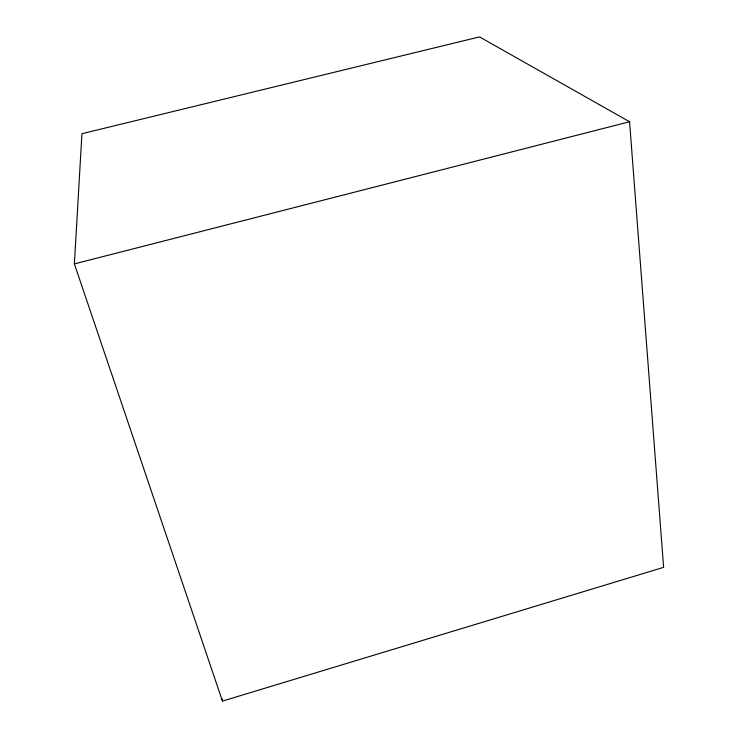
<?xml version="1.0" encoding="UTF-8"?>
<svg xmlns="http://www.w3.org/2000/svg" width="738" height="738" viewBox="0 0 738 738"><rect width="100%" height="100%" fill="white"/><g stroke="black" fill="none" stroke-linecap="round" stroke-linejoin="round"><path stroke-width="1.11" d="M74.381 263.9L81.936 133.707L479.515 36.9L629.569 121.742L663.619 567.356L222.452 701.1L74.381 263.9L629.569 121.742M222.129 698.821L222.452 701.1"/></g></svg>
